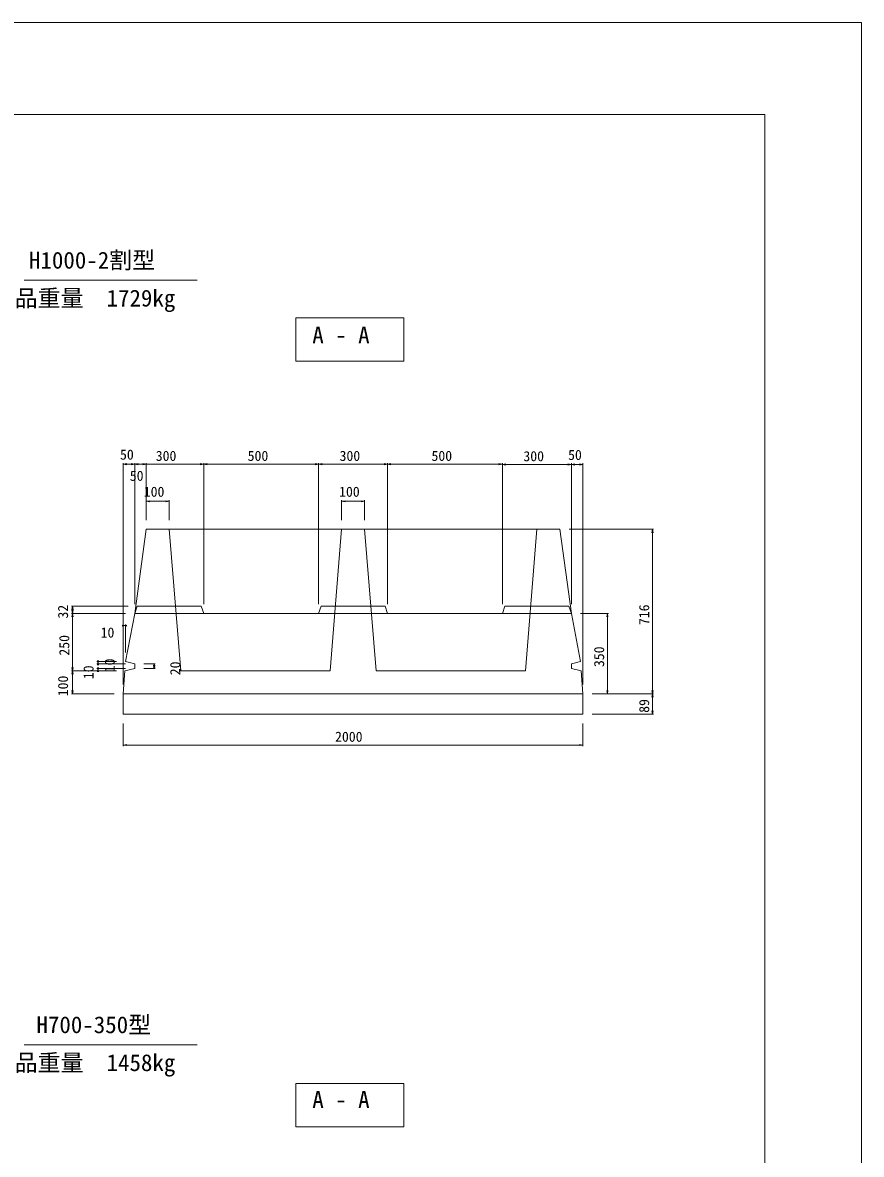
# Model space of a CAD drawing. Units: millimetres on the paper. Extents: x 0 to 841, y 0 to 594.
# Drawn here: x 658.5 to 841, y 347.6 to 594 of the extents above; entities that cross this region are included whole.
import ezdxf
from ezdxf.enums import TextEntityAlignment as Align

# ---------------------------------------------------------------- set-up
doc = ezdxf.new("R2010")
doc.units = ezdxf.units.MM
for name, color, linetype, lineweight in [('D-STR-DIM（寸法）', 7, 'Continuous', 18), ('D-STR-HTXT（旗揚げ）', 4, 'Continuous', 18), ('D-STR-TXT（文字）', 7, 'Continuous', 18), ('D-STR（構造物外形線）', 1, 'Continuous', 18), ('D-TTL(外枠）', 2, 'Continuous', 18), ('DEFPOINTS_2', 8, 'Continuous', 18)]:
    doc.layers.add(name, color=color, linetype=linetype, lineweight=lineweight)
doc.styles.add('ＭＳ ゴシック', font='')
doc.styles.get('ＭＳ ゴシック').set_extended_font_data('MS Gothic')

msp = doc.modelspace()

# ---------------------------------------------------------------- linework, layer by layer
at = {"layer": 'D-STR-DIM（寸法）'}
for p, q in [((680.39, 449.905), (680.39, 498.141)), ((680.39, 497.891), (681.14, 498.016)), ((680.39, 497.891), (680.49, 497.891)), ((681.14, 497.766), (680.39, 497.891)), ((680.49, 497.891), (682.79, 497.891)), ((682.14, 498.016), (682.89, 497.891)), ((682.89, 497.891), (682.14, 497.766)), ((682.89, 497.891), (682.79, 497.891)), ((682.89, 467.405), (682.89, 498.141)), ((682.89, 467.405), (682.89, 498.141)), ((682.89, 467.405), (682.89, 498.141)), ((682.89, 497.891), (683.64, 498.016)), ((682.89, 497.891), (683.64, 498.016)), ((682.89, 497.891), (682.99, 497.891)), ((683.64, 497.766), (682.89, 497.891)), ((682.89, 497.891), (682.99, 497.891)), ((683.64, 497.766), (682.89, 497.891)), ((682.99, 497.891), (697.79, 497.891)), ((682.99, 497.891), (685.29, 497.891)), ((684.64, 498.016), (685.39, 497.891)), ((685.39, 497.891), (684.64, 497.766)), ((685.39, 497.891), (685.29, 497.891)), ((685.39, 485.705), (685.39, 498.141)), ((697.14, 498.016), (697.89, 497.891)), ((697.89, 497.891), (697.14, 497.766)), ((697.89, 497.891), (697.79, 497.891)), ((697.89, 467.405), (697.89, 498.141)), ((697.89, 467.405), (697.89, 498.141)), ((697.89, 497.891), (698.64, 498.016)), ((697.89, 497.891), (697.99, 497.891)), ((698.64, 497.766), (697.89, 497.891)), ((697.99, 497.891), (722.79, 497.891)), ((722.14, 498.016), (722.89, 497.891)), ((722.89, 497.891), (722.14, 497.766)), ((722.89, 497.891), (722.79, 497.891)), ((722.89, 467.405), (722.89, 498.141)), ((722.89, 481.605), (722.89, 498.141)), ((722.89, 497.891), (723.64, 498.016)), ((722.89, 497.891), (722.99, 497.891)), ((723.64, 497.766), (722.89, 497.891)), ((722.99, 497.891), (737.79, 497.891)), ((737.14, 498.016), (737.89, 497.891)), ((737.89, 497.891), (737.14, 497.766)), ((737.89, 497.891), (737.79, 497.891)), ((737.89, 467.405), (737.89, 498.141)), ((737.89, 481.605), (737.89, 498.141)), ((737.89, 497.891), (738.64, 498.016)), ((737.89, 497.891), (737.99, 497.891)), ((738.64, 497.766), (737.89, 497.891)), ((762.79, 497.891), (737.99, 497.891)), ((762.14, 498.016), (762.89, 497.891)), ((762.89, 497.891), (762.14, 497.766)), ((762.89, 497.891), (762.79, 497.891)), ((762.89, 467.405), (762.89, 498.141)), ((762.89, 467.405), (762.89, 498.073)), ((762.89, 497.823), (763.64, 497.948)), ((762.89, 497.823), (762.99, 497.823)), ((763.64, 497.698), (762.89, 497.823)), ((762.99, 497.823), (777.79, 497.823)), ((777.14, 497.948), (777.89, 497.823)), ((777.89, 497.823), (777.14, 497.698)), ((777.89, 497.823), (777.79, 497.823)), ((777.89, 467.405), (777.89, 498.073)), ((777.89, 467.405), (777.89, 498.073)), ((777.89, 497.823), (778.64, 497.948)), ((777.89, 497.823), (777.99, 497.823)), ((778.64, 497.698), (777.89, 497.823)), ((777.99, 497.823), (780.29, 497.823)), ((779.64, 497.948), (780.39, 497.823)), ((780.39, 497.823), (779.64, 497.698)), ((780.39, 497.823), (780.29, 497.823)), ((780.39, 449.905), (780.39, 498.073)), ((685.39, 485.705), (685.39, 490.058)), ((685.39, 489.808), (686.14, 489.933)), ((685.39, 489.808), (685.49, 489.808)), ((686.14, 489.683), (685.39, 489.808)), ((685.49, 489.808), (690.29, 489.808)), ((689.64, 489.933), (690.39, 489.808)), ((690.39, 489.808), (689.64, 489.683)), ((690.39, 489.808), (690.29, 489.808)), ((690.39, 485.705), (690.39, 490.058)), ((727.89, 485.705), (727.89, 490.058)), ((727.89, 489.808), (728.64, 489.933)), ((727.89, 489.808), (727.99, 489.808)), ((728.64, 489.683), (727.89, 489.808)), ((727.99, 489.808), (732.79, 489.808)), ((732.14, 489.933), (732.89, 489.808)), ((732.89, 489.808), (732.14, 489.683)), ((732.89, 489.808), (732.79, 489.808)), ((732.89, 485.705), (732.89, 490.058)), ((777.39, 483.705), (795.789, 483.705)), ((795.414, 482.955), (795.539, 483.705)), ((795.539, 483.705), (795.539, 483.605)), ((795.539, 483.705), (795.664, 482.955)), ((795.539, 448.005), (795.539, 483.605)), ((681.423, 467.005), (669.108, 467.005)), ((669.233, 466.255), (669.358, 467.005)), ((669.358, 465.405), (669.233, 466.155)), ((669.358, 467.005), (669.358, 466.905)), ((669.358, 467.005), (669.483, 466.255)), ((669.358, 465.505), (669.358, 466.905)), ((669.483, 466.155), (669.358, 465.405)), ((680.14, 465.405), (669.108, 465.405)), ((680.89, 465.405), (669.108, 465.405)), ((669.233, 464.655), (669.358, 465.405)), ((669.358, 465.405), (669.358, 465.505)), ((669.358, 465.405), (669.358, 465.305)), ((669.358, 465.405), (669.483, 464.655)), ((669.358, 453.005), (669.358, 465.305)), ((779.89, 465.405), (785.983, 465.405)), ((785.608, 464.655), (785.733, 465.405)), ((785.733, 465.405), (785.733, 465.305)), ((785.733, 465.405), (785.858, 464.655)), ((785.733, 448.005), (785.733, 465.305)), ((680.14, 462.86), (680.89, 462.735)), ((680.89, 462.735), (680.14, 462.61)), ((680.39, 449.905), (680.39, 462.985)), ((680.39, 462.735), (681.14, 462.86)), ((680.39, 462.735), (680.49, 462.735)), ((681.14, 462.61), (680.39, 462.735)), ((680.49, 462.735), (680.79, 462.735)), ((680.89, 462.735), (680.79, 462.735)), ((680.89, 456.905), (680.89, 462.985)), ((669.358, 452.905), (669.233, 453.655)), ((669.483, 453.655), (669.358, 452.905)), ((678.89, 454.905), (674.656, 454.905)), ((680.89, 454.405), (674.656, 454.405)), ((680.89, 453.405), (674.656, 453.405)), ((674.906, 454.405), (674.781, 455.155)), ((674.781, 454.155), (674.906, 454.905)), ((674.906, 452.905), (674.781, 453.655)), ((674.781, 452.655), (674.906, 453.405)), ((675.031, 455.155), (674.906, 454.405)), ((674.906, 454.905), (674.906, 454.805)), ((674.906, 454.905), (675.031, 454.155)), ((674.906, 454.505), (674.906, 454.805)), ((674.906, 454.405), (674.906, 454.505)), ((675.031, 453.655), (674.906, 452.905)), ((674.906, 453.405), (674.906, 453.305)), ((674.906, 453.405), (675.031, 452.655)), ((674.906, 453.005), (674.906, 453.305)), ((684.89, 454.405), (687.363, 454.405)), ((684.89, 453.405), (687.363, 453.405)), ((686.988, 453.655), (687.113, 454.405)), ((687.113, 453.405), (686.988, 454.155)), ((687.113, 454.405), (687.113, 454.305)), ((687.113, 454.405), (687.238, 453.655)), ((687.113, 453.505), (687.113, 454.305)), ((687.238, 454.155), (687.113, 453.405)), ((687.113, 453.405), (687.113, 453.505)), ((678.89, 452.905), (669.108, 452.905)), ((678.89, 452.905), (669.108, 452.905)), ((669.233, 452.155), (669.358, 452.905)), ((669.358, 452.905), (669.358, 453.005)), ((669.358, 452.905), (669.358, 452.805)), ((669.358, 452.905), (669.483, 452.155)), ((669.358, 448.005), (669.358, 452.805)), ((678.747, 452.905), (674.656, 452.905)), ((674.906, 452.905), (674.906, 453.005)), ((669.358, 447.905), (669.233, 448.655)), ((669.483, 448.655), (669.358, 447.905)), ((785.733, 447.905), (785.608, 448.655)), ((785.858, 448.655), (785.733, 447.905)), ((795.539, 447.905), (795.414, 448.655)), ((795.664, 448.655), (795.539, 447.905)), ((678.39, 447.905), (669.108, 447.905)), ((669.358, 447.905), (669.358, 448.005)), ((782.39, 447.905), (795.789, 447.905)), ((782.39, 447.905), (785.983, 447.905)), ((782.39, 447.905), (795.789, 447.905)), ((785.733, 447.905), (785.733, 448.005)), ((795.414, 447.155), (795.539, 447.905)), ((795.539, 447.905), (795.539, 448.005)), ((795.539, 447.905), (795.539, 447.805)), ((795.539, 447.905), (795.664, 447.155)), ((795.539, 443.555), (795.539, 447.805)), ((782.39, 443.455), (795.789, 443.455)), ((795.539, 443.455), (795.414, 444.205)), ((795.664, 444.205), (795.539, 443.455)), ((795.539, 443.455), (795.539, 443.555)), ((680.39, 441.455), (680.39, 436.504)), ((780.39, 441.455), (780.39, 436.504)), ((680.39, 436.754), (681.14, 436.879)), ((680.39, 436.754), (680.49, 436.754)), ((681.14, 436.629), (680.39, 436.754)), ((680.49, 436.754), (780.29, 436.754)), ((779.64, 436.879), (780.39, 436.754)), ((780.39, 436.754), (779.64, 436.629)), ((780.39, 436.754), (780.29, 436.754))]:
    msp.add_line(p, q, dxfattribs=at)
at = {"layer": 'D-STR-HTXT（旗揚げ）'}
for p, q in [((658.809, 537.906), (696.5, 537.906)), ((658.809, 371.484), (696.5, 371.484))]:
    msp.add_line(p, q, dxfattribs=at)
at = {"layer": 'D-STR-TXT（文字）', "color": 3}
for p, q in [((717.936, 529.77), (741.453, 529.77)), ((717.936, 520.327), (717.936, 529.77)), ((741.453, 529.77), (741.453, 520.327)), ((741.453, 520.327), (717.936, 520.327)), ((717.936, 363.075), (741.453, 363.075)), ((717.936, 353.631), (717.936, 363.075)), ((741.453, 363.075), (741.453, 353.631)), ((741.453, 353.631), (717.936, 353.631))]:
    msp.add_line(p, q, dxfattribs=at)
at = {"layer": 'D-STR（構造物外形線）'}
for p, q in [((682.89, 465.405), (685.39, 483.705)), ((685.39, 483.705), (730.39, 483.705)), ((690.39, 483.705), (692.89, 452.905)), ((727.89, 483.705), (725.39, 452.905)), ((775.39, 483.705), (730.39, 483.705)), ((732.89, 483.705), (735.39, 452.905)), ((770.39, 483.705), (767.89, 452.905)), ((777.89, 465.405), (775.39, 483.705)), ((682.89, 465.405), (683.423, 467.005)), ((683.423, 467.005), (697.357, 467.005)), ((697.357, 467.005), (697.89, 465.405)), ((723.423, 467.005), (722.89, 465.405)), ((723.423, 467.005), (737.357, 467.005)), ((737.357, 467.005), (737.89, 465.405)), ((763.423, 467.005), (762.89, 465.405)), ((763.423, 467.005), (777.357, 467.005)), ((777.89, 465.405), (777.357, 467.005)), ((680.89, 454.905), (682.89, 465.405)), ((682.89, 465.405), (730.39, 465.405)), ((777.89, 465.405), (730.39, 465.405)), ((779.89, 454.905), (777.89, 465.405)), ((680.747, 452.905), (682.89, 453.405)), ((682.89, 454.405), (680.89, 454.905)), ((682.89, 453.405), (682.89, 454.405)), ((777.89, 454.405), (779.89, 454.905)), ((777.89, 453.405), (777.89, 454.405)), ((780.033, 452.905), (777.89, 453.405)), ((680.39, 447.905), (680.747, 452.905)), ((692.89, 452.905), (725.39, 452.905)), ((767.89, 452.905), (735.39, 452.905)), ((780.39, 447.905), (780.033, 452.905)), ((680.39, 447.905), (730.39, 447.905)), ((680.39, 447.905), (680.39, 443.455)), ((780.39, 447.905), (730.39, 447.905)), ((780.39, 447.905), (780.39, 443.455)), ((680.39, 443.455), (730.39, 443.455)), ((780.39, 443.455), (730.39, 443.455))]:
    msp.add_line(p, q, dxfattribs=at)
at = {"layer": 'D-TTL(外枠）'}
for p in [(25, 574), (820, 20)]:
    msp.add_line(p, (820, 574), dxfattribs=at)
at = {"layer": 'DEFPOINTS_2'}
for p in [(0, 594), (841, 0)]:
    msp.add_line(p, (841, 594), dxfattribs=at)

# ---------------------------------------------------------------- texts
at = {"layer": 'D-STR-TXT（文字）', "style": 'ＭＳ ゴシック'}
for s, height, p in [('H1000-2割型', 3.666, (659.875, 539.355)), ('製品重量\u30001729kg', 3.666, (651.754, 531.101)), ('A - A', 3.666, (721.524, 523.075)), ('50', 2.199, (679.683, 498.216)), ('300', 2.199, (687.459, 497.941)), ('500', 2.199, (707.459, 497.941)), ('300', 2.199, (727.459, 497.941)), ('500', 2.199, (747.459, 497.941)), ('300', 2.199, (767.459, 497.873)), ('50', 2.199, (777.183, 498.148)), ('50', 2.199, (681.808, 493.601)), ('100', 2.199, (684.852, 490.133)), ('100', 2.199, (727.352, 490.133)), ('10', 2.199, (675.459, 459.485)), ('2000', 2.199, (726.476, 436.804)), ('H700-350型', 3.666, (661.5, 372.933)), ('製品重量\u30001458kg', 3.666, (651.754, 364.679)), ('A - A', 3.666, (721.524, 356.653))]:
    msp.add_text(s, height=height, dxfattribs=at).set_placement(p, align=Align.BOTTOM_LEFT)
for s, p in [('32', (669.033, 464.279)), ('716', (795.489, 462.866)), ('250', (669.308, 456.216)), ('350', (785.683, 453.724)), ('10', (674.581, 451.092)), ('10', (679.199, 452.592)), ('20', (693.438, 451.941)), ('100', (669.033, 447.367)), ('89', (795.489, 443.761))]:
    msp.add_text(s, height=2.199, rotation=90, dxfattribs=at).set_placement(p, align=Align.BOTTOM_LEFT)

doc.saveas('drawing.dxf')
